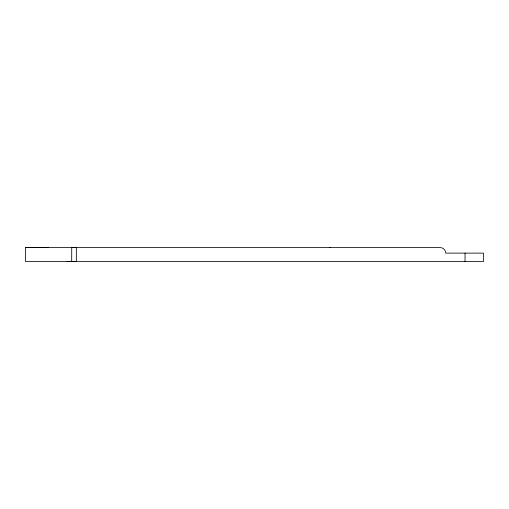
<?xml version="1.0" encoding="UTF-8"?>
<svg xmlns="http://www.w3.org/2000/svg" width="509" height="509" viewBox="0 0 509 509"><rect width="100%" height="100%" fill="white"/><g stroke="black" fill="none" stroke-linecap="round" stroke-linejoin="round"><path stroke-width="0.76" d="M71.686 261.441L71.724 247.559L76.356 247.571L76.35 261.454L67.093 261.454M25.45 247.571L440.151 247.571A5.554 5.554 0 0 1 445.706 253.119L483.55 253.119L483.55 261.454L25.45 261.454L25.45 247.571L48.584 247.559M465.041 253.119L465.041 261.454M329.896 247.571A5.554 5.554 0 0 1 330.621 247.616"/></g></svg>
